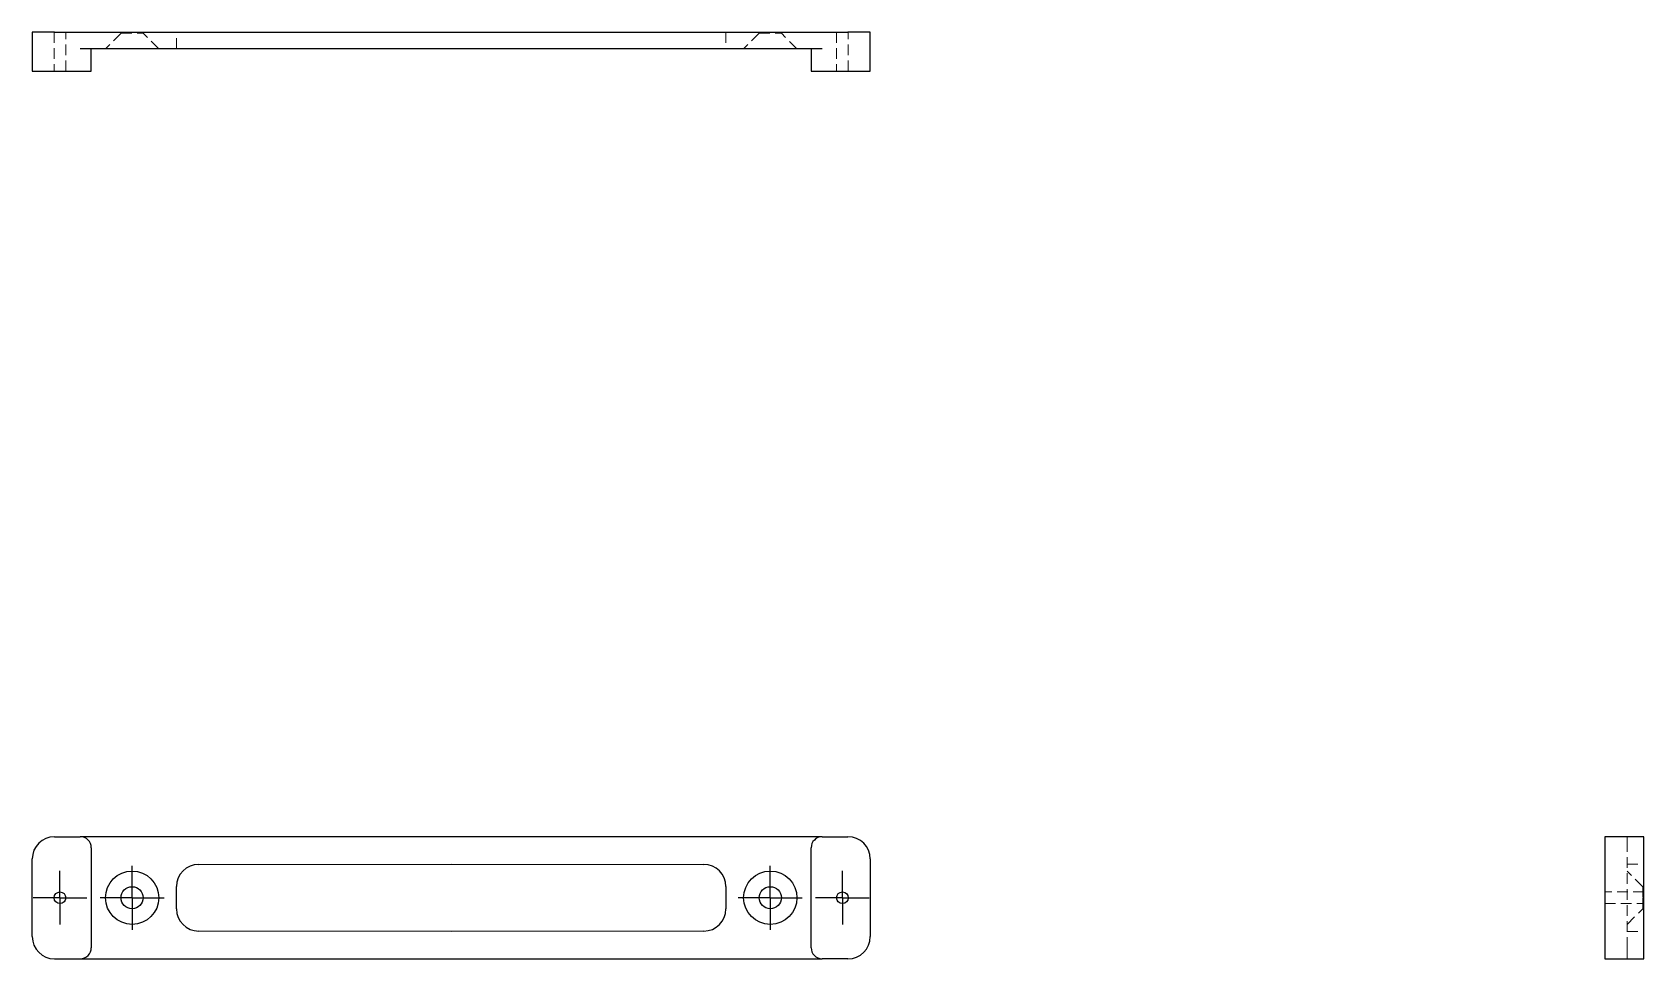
# Model space of a CAD drawing. Header units: millimetres. Extents: x 33 to 225, y 50 to 160.
import ezdxf

# ---------------------------------------------------------------- set-up
doc = ezdxf.new("R2010")
doc.units = ezdxf.units.MM
doc.linetypes.add('HIDDEN', pattern=[1.905, 1.27, -0.635])
doc.layers.add('10', color=7, linetype='Continuous')

# ---------------------------------------------------------------- blocks, each defined once
blk = doc.blocks.new('SW_CENTERMARKSYMBOL_0')
at = {"layer": '10', "color": 0}
for p, q in [((0, 2.5), (0, 3.2)), ((0, 0), (0, 2.5)), ((-2.5, 0), (-3.2, 0)), ((0, 0), (-2.5, 0)), ((0, 0), (0, -2.5)), ((0, 0), (2.5, 0)), ((2.5, 0), (3.2, 0)), ((0, -2.5), (0, -3.2))]:
    blk.add_line(p, q, dxfattribs=at)
blk = doc.blocks.new('SW_CENTERMARKSYMBOL_1')
at = {"layer": '10', "color": 0}
for p, q in [((0, 2.5), (0, 3.2)), ((0, 0), (0, 2.5)), ((-2.5, 0), (-3.2, 0)), ((0, 0), (-2.5, 0)), ((0, 0), (0, -2.5)), ((0, 0), (2.5, 0)), ((2.5, 0), (3.2, 0)), ((0, -2.5), (0, -3.2))]:
    blk.add_line(p, q, dxfattribs=at)
blk = doc.blocks.new('SW_CENTERMARKSYMBOL_2')
at = {"layer": '10', "color": 0}
for p, q in [((0, 2.5), (0, 3.82)), ((0, 0), (0, 2.5)), ((-2.5, 0), (-3.82, 0)), ((0, 0), (-2.5, 0)), ((0, 0), (0, -2.5)), ((0, 0), (2.5, 0)), ((2.5, 0), (3.82, 0)), ((0, -2.5), (0, -3.82))]:
    blk.add_line(p, q, dxfattribs=at)
blk = doc.blocks.new('SW_CENTERMARKSYMBOL_3')
at = {"layer": '10', "color": 0}
for p, q in [((0, 2.5), (0, 3.82)), ((0, 0), (0, 2.5)), ((-2.5, 0), (-3.82, 0)), ((0, 0), (-2.5, 0)), ((0, 0), (0, -2.5)), ((0, 0), (2.5, 0)), ((2.5, 0), (3.82, 0)), ((0, -2.5), (0, -3.82))]:
    blk.add_line(p, q, dxfattribs=at)

msp = doc.modelspace()

# ---------------------------------------------------------------- linework, layer by layer
at = {"color": 7, "linetype": 'Continuous', "lineweight": 25}
for p, q in [((33, 160.32), (33, 155.68)), ((35.65, 160.32), (33, 160.32)), ((35.65, 160.32), (130.35, 160.32)), ((133, 160.32), (130.35, 160.32)), ((133, 155.68), (133, 160.32)), ((127.27, 158.33), (38.73, 158.33)), ((40.05, 155.68), (40.05, 158.33)), ((125.95, 158.33), (125.95, 155.68)), ((33, 155.68), (35.65, 155.68)), ((35.65, 155.68), (38.73, 155.68)), ((38.73, 155.68), (40.05, 155.68)), ((125.95, 155.68), (127.27, 155.68)), ((127.27, 155.68), (130.35, 155.68)), ((130.35, 155.68), (133, 155.68)), ((35.65, 64.28), (38.73, 64.28)), ((127.27, 64.28), (38.73, 64.28)), ((127.27, 64.28), (130.35, 64.28)), ((225.32, 64.28), (220.68, 64.28)), ((220.68, 64.28), (220.68, 61.64)), ((225.32, 61.64), (225.32, 64.28)), ((33, 52.36), (33, 61.64)), ((40.05, 62.96), (40.05, 51.04)), ((125.95, 51.04), (125.95, 62.96)), ((133, 61.64), (133, 52.36)), ((220.68, 61.64), (220.68, 52.36)), ((225.32, 52.36), (225.32, 61.64)), ((52.86, 60.98), (83, 61.02)), ((83, 61.02), (113.14, 60.98)), ((50.22, 55.67), (50.22, 58.33)), ((115.78, 58.33), (115.78, 55.67)), ((83, 52.98), (52.86, 53.02)), ((113.14, 53.02), (83, 52.98)), ((220.68, 52.36), (220.68, 49.72)), ((225.32, 49.72), (225.32, 52.36)), ((35.65, 49.72), (38.73, 49.72)), ((38.73, 49.72), (127.27, 49.72)), ((130.35, 49.72), (127.27, 49.72)), ((220.68, 49.72), (225.32, 49.72))]:
    msp.add_line(p, q, dxfattribs=at)
at = {"color": 7, "linetype": 'HIDDEN', "lineweight": 18}
for p, q in [((35.62, 160.32), (35.62, 155.68)), ((37.01, 155.68), (37.01, 160.32)), ((43.6, 160.19), (41.74, 158.33)), ((43.6, 160.32), (43.6, 160.19)), ((43.6, 160.19), (46.25, 160.19)), ((46.25, 160.19), (46.25, 160.32)), ((48.1, 158.33), (46.25, 160.19)), ((50.22, 158.33), (50.22, 160.32)), ((115.78, 160.32), (115.78, 158.33)), ((119.75, 160.19), (117.9, 158.33)), ((119.75, 160.32), (119.75, 160.19)), ((119.75, 160.19), (122.4, 160.19)), ((122.4, 160.19), (122.4, 160.32)), ((124.26, 158.33), (122.4, 160.19)), ((128.99, 160.32), (128.99, 155.68)), ((130.38, 155.68), (130.38, 160.32)), ((223.33, 64.28), (223.33, 62.96)), ((223.33, 51.04), (223.33, 62.96)), ((223.33, 61.02), (225.32, 61.02)), ((225.19, 58.32), (223.33, 60.18)), ((225.19, 58.32), (225.19, 57)), ((225.32, 58.32), (225.19, 58.32)), ((225.32, 57.7), (220.68, 57.7)), ((220.68, 56.3), (225.32, 56.3)), ((225.19, 57), (225.19, 55.68)), ((223.33, 53.82), (225.19, 55.68)), ((225.19, 55.68), (225.32, 55.68)), ((223.33, 52.98), (225.32, 52.98)), ((223.33, 51.04), (223.33, 49.72))]:
    msp.add_line(p, q, dxfattribs=at)
at = {"color": 7, "linetype": 'Continuous', "lineweight": 25}
for centre, radius in [((44.92, 57), 3.18), ((121.08, 57), 3.18), ((44.92, 57), 1.32), ((121.08, 57), 1.32), ((36.31, 57), 0.695), ((129.69, 57), 0.695)]:
    msp.add_circle(centre, radius, dxfattribs=at)
for centre, radius, start, end in [((35.65, 61.64), 2.65, 90, 180), ((38.73, 62.96), 1.32, 0, 90), ((127.27, 62.96), 1.32, 90, 180), ((130.35, 61.64), 2.65, 0, 90), ((52.87, 58.33), 2.65, 90.0725, 180), ((113.13, 58.33), 2.65, 0, 89.9275), ((52.87, 55.67), 2.65, 180, 269.9275), ((113.13, 55.67), 2.65, 270.0725, 0), ((35.65, 52.36), 2.65, 180, 270), ((130.35, 52.36), 2.65, 270, 0), ((38.73, 51.04), 1.32, 270, 0), ((127.27, 51.04), 1.32, 180, 270)]:
    msp.add_arc(centre, radius, start, end, dxfattribs=at)

# ---------------------------------------------------------------- block references
at = {"layer": '10'}
for name, p in [('SW_CENTERMARKSYMBOL_1', (36.31, 57)), ('SW_CENTERMARKSYMBOL_2', (44.92, 57)), ('SW_CENTERMARKSYMBOL_3', (121.08, 57)), ('SW_CENTERMARKSYMBOL_0', (129.69, 57))]:
    msp.add_blockref(name, p, dxfattribs=at)

doc.saveas('drawing.dxf')
